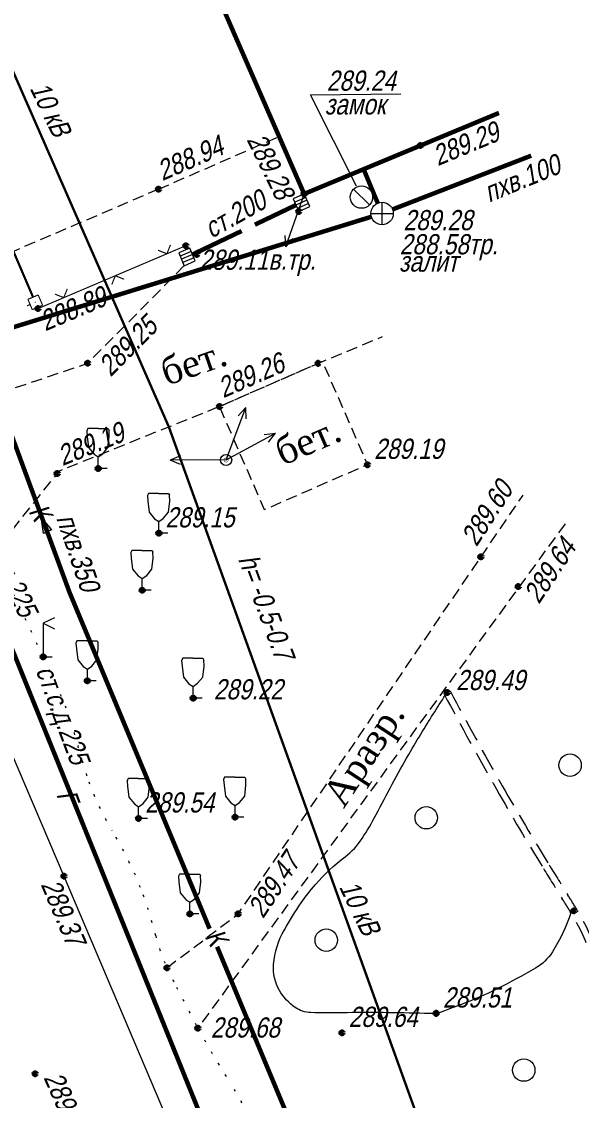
# Model space of a CAD drawing. Header units: metres. Extents: x 5191936 to 10384803, y 4968698 to 9938221.
# Drawn here: x 5192363.9 to 5192388.87, y 4969014.54 to 4969062.66 of the extents above; entities that cross this region are included whole.
import ezdxf

# ---------------------------------------------------------------- set-up
doc = ezdxf.new("R2010")
doc.units = ezdxf.units.M
doc.set_wipeout_variables(frame=1)
for name, pattern in [('71100000a', [1, 0, -1]), ('COMMUN', [6, 5, -1]), ('DASHED', [0.75, 0.5, -0.25]), ('DASHEDX2', [1.5, 1, -0.5])]:
    doc.linetypes.add(name, pattern=pattern)
doc.layers.get('0').update_dxf_attribs({"lineweight": 18})
for name, color, linetype, lineweight in [('31252100', 7, 'Continuous', 18), ('51361800', 7, 'Continuous', 18), ('51361990', 7, 'Continuous', 18), ('51478610', 7, 'Continuous', 18), ('62221000', 7, 'Continuous', 18), ('71100000', 7, 'Continuous', 18), ('71133200', 7, 'Continuous', 18), ('82212100', 7, 'Continuous', 18), ('82323000', 7, 'Continuous', 18), ('Commun', 7, 'Continuous', 18), ('GEO_POINTS', 7, 'Continuous', 18), ('Otm', 7, 'Continuous', 18), ('R_Поверхность7_CNT-MIN', 7, 'Continuous', 18), ('Sit', 7, 'Continuous', 18), ('Text', 7, 'Continuous', 18), ('Text_com', 7, 'Continuous', 18), ('Us_znak', 7, 'Continuous', 18)]:
    doc.layers.add(name, color=color, linetype=linetype, lineweight=lineweight)
doc.styles.add('eskd', font='ESKD1.shx', dxfattribs={"width": 1.2, "oblique": 15})
doc.styles.get("Standard").update_dxf_attribs({"font": 'arial.ttf', "width": 0.8, "oblique": 13, "height": 0.9})
doc.styles.add('style1', font='times.ttf', dxfattribs={"height": 1})
doc.linetypes.add('KABELww_500', pattern='A,0.0001,-0.4,[131,ltypeshp.shx,S=0.4,R=90,X=0.4,Y=-0.4],0.2,[131,ltypeshp.shx,S=0.2,R=90,X=0.4,Y=-0.2],3.6,[131,ltypeshp.shx,S=0.2,R=-90,X=-0.4,Y=0.2],0.2,[131,ltypeshp.shx,S=0.4,R=-90,X=-0.4,Y=0.4],-0.8,4,-0.4', length=9.6001)

# ---------------------------------------------------------------- blocks, each defined once
blk = doc.blocks.new('71133200')
for p, q in [((-0.924145, 3.560442), (-1.024145, 3.360442)), ((-1.024145, 3.360442), (-0.977382, 2.864397)), ((-0.024145, 3.560442), (-0.924145, 3.560442)), ((-0.024145, 3.560442), (0.875855, 3.560442)), ((0.875855, 3.560442), (0.958164, 3.395824)), ((0.975974, 2.864397), (0.958164, 3.395824)), ((-0.977382, 2.864397), (-0.861899, 1.88241)), ((0.861899, 1.88241), (0.975974, 2.864397)), ((-0.861899, 1.88241), (-0.374616, 1.28565)), ((-0.374616, 1.28565), (0, 1.039723)), ((0, 1.039723), (0.401375, 1.321765)), ((0, 0), (0, 1.039723)), ((0.401375, 1.321765), (0.861899, 1.88241)), ((0.8, 0), (0, 0))]:
    blk.add_line(p, q)
at = {"style": 'eskd', "oblique": 14.99997778}
blk.add_attdef('Z', (1.873004, -0.239356), '', height=2, dxfattribs=at)
blk = doc.blocks.new('51478610')
at = {"style": 'eskd', "oblique": 14.99998}
blk.add_attdef('Z', (1.108, -0.778), '', height=2, dxfattribs=at)
at = {"color": 7}
blk.add_wipeout([(0.5, 0.049), (0.481, 0.146), (0.443, 0.237), (0.388, 0.319), (0.319, 0.388), (0.237, 0.443), (0.146, 0.481), (0.049, 0.5), (-0.049, 0.5), (-0.146, 0.481), (-0.237, 0.443), (-0.319, 0.388), (-0.388, 0.319), (-0.443, 0.237), (-0.481, 0.146), (-0.5, 0.049), (-0.5, -0.049), (-0.481, -0.146), (-0.443, -0.237), (-0.388, -0.319), (-0.319, -0.388), (-0.237, -0.443), (-0.146, -0.481), (-0.049, -0.5), (0.049, -0.5), (0.146, -0.481), (0.237, -0.443), (0.319, -0.388), (0.388, -0.319), (0.443, -0.237), (0.481, -0.146), (0.5, -0.049)], dxfattribs=at)
at = {"color": 7, "const_width": 0.375}
blk.add_lwpolyline([(0.013, 0.013, 1), (-0.013, -0.013, 1), (0.013, 0.013)], format="xyb", close=True, dxfattribs=at)
blk.add_circle((0, 0), 0.5)
blk = doc.blocks.new('NAPR')
at = {"layer": 'Us_znak', "color": 0, "linetype": 'Continuous', "lineweight": -2}
for p in [(-0.191, 2.038), (0.189, 2.037)]:
    blk.add_line(p, (0, 2.5), dxfattribs=at)
blk.add_lwpolyline([(0, 0), (0, 2.5)], dxfattribs=at)
blk = doc.blocks.new('51361990a')
at = {"color": 7, "style": 'eskd', "oblique": 15}
for tag, p in [('Z', (1.727, 1.405)), ('Z1', (1.727, -0.995)), ('Z2', (1.727, -3.395))]:
    blk.add_attdef(tag, p, '', height=2, dxfattribs=at)
at = {"color": 7}
blk.add_wipeout([(1.005, 0.104), (0.967, 0.297), (0.891, 0.479), (0.782, 0.643), (0.642, 0.782), (0.479, 0.891), (0.297, 0.967), (0.103, 1.005), (-0.094, 1.005), (-0.287, 0.967), (-0.469, 0.891), (-0.632, 0.782), (-0.772, 0.643), (-0.881, 0.479), (-0.957, 0.297), (-0.995, 0.104), (-0.995, -0.093), (-0.957, -0.287), (-0.881, -0.469), (-0.772, -0.632), (-0.632, -0.772), (-0.469, -0.881), (-0.287, -0.956), (-0.094, -0.995), (0.103, -0.995), (0.297, -0.956), (0.479, -0.881), (0.642, -0.772), (0.782, -0.632), (0.891, -0.469), (0.967, -0.287), (1.005, -0.093)], dxfattribs=at)
blk.add_line((-0.714, 0.7), (0.714, -0.7))
blk.add_circle((0.005, 0.005), 1)
blk = doc.blocks.new('*U48')
at = {"layer": '82323000', "ltscale": 0.5, "flags": 128}
blk.add_lwpolyline([(5192364.632, 4969049.858, 0.05, 0.05, 0), (5192365.782, 4969050.347, 0.05, 0.05, 0), (5192368.083, 4969051.326, 0.05, 0.05, 0), (5192370.383, 4969052.305, 0.05, 0.05, 0), (5192371.229, 4969052.665, 0, 0, 0)], format="xyseb", dxfattribs=at)
at = {"layer": '82323000', "linetype": 'Continuous', "ltscale": 0.5, "const_width": 0.05}
for points in [[(5192370.383, 4969052.305), (5192370.542, 4969052.699)], [(5192369.99, 4969052.464), (5192370.383, 4969052.305)], [(5192368.083, 4969051.326), (5192367.924, 4969050.933)], [(5192368.476, 4969051.168), (5192368.083, 4969051.326)], [(5192365.782, 4969050.347), (5192365.941, 4969050.741)], [(5192365.389, 4969050.506), (5192365.782, 4969050.347)]]:
    blk.add_lwpolyline(points, dxfattribs=at)
blk = doc.blocks.new('*U63')
at = {"layer": '82212100', "linetype": 'Continuous', "ltscale": 0.5}
blk.add_hatch(color=256, dxfattribs=at).paths.add_polyline_path([(5192364.521, 4969050.118, 1), (5192364.501, 4969050.164, 1)], flags=0)
for points, const_width in [([(5192363.428, 4969052.668), (5192364.413, 4969050.37)], 0.1), ([(5192364.183, 4969050.272), (5192364.642, 4969050.469)], 0.05), ([(5192364.38, 4969049.812), (5192364.183, 4969050.272)], 0.05), ([(5192364.642, 4969050.469), (5192364.839, 4969050.009)], 0.05), ([(5192364.281, 4969050.042), (5192364.143, 4969049.983)], 0.05), ([(5192364.839, 4969050.009), (5192364.38, 4969049.812)], 0.05)]:
    blk.add_lwpolyline(points, dxfattribs=dict(at, const_width=const_width))
at = {"layer": '82212100', "ltscale": 0.5}
blk.add_lwpolyline([(5192364.61, 4969049.911, 0.1, 0.1, 0), (5192364.632, 4969049.858, 0.1, 0.1, 0), (5192364.483, 4969049.869, 0, 0, 0)], format="xyseb", dxfattribs=at)
blk = doc.blocks.new('31252100a')
blk.add_circle((0, 0), 1)
blk = doc.blocks.new('62221000')
at = {"linetype": 'Continuous'}
for points in [[(1, 3.5), (0, 3), (1, 2.5)], [(0, 3), (0, 0), (0.8, 0)]]:
    blk.add_lwpolyline(points, dxfattribs=at)
at = {"style": 'eskd', "oblique": 14.99997778}
blk.add_attdef('Z', (1.778249, -0.193057), '', height=2, dxfattribs=at)
blk = doc.blocks.new('A$C52264BE2')
at = {"layer": 'Sit'}
h = blk.add_hatch(color=32, dxfattribs=at)
h.dxf.hatch_style = 1
h.paths.add_polyline_path([(0, 0.374), (0.714, 0.443), (0.15, 0)])
at = {"layer": 'Sit', "color": 32, "elevation": 285.308}
blk.add_lwpolyline([(0, 0.374), (0.714, 0.443), (0.15, 0), (0, 0.374)], dxfattribs=at)
blk = doc.blocks.new('51361800a')
at = {"style": 'eskd', "oblique": 15}
for tag, p in [('Z', (1.722, 1.4)), ('Z1', (1.722, -1)), ('Z2', (1.722, -3.4))]:
    blk.add_attdef(tag, p, '', height=2, dxfattribs=at)
at = {"color": 7}
blk.add_wipeout([(-0.098, 1), (-0.292, 0.962), (-0.474, 0.886), (-0.637, 0.777), (-0.777, 0.637), (-0.886, 0.474), (-0.962, 0.292), (-1, 0.098), (-1, -0.098), (-0.962, -0.292), (-0.886, -0.474), (-0.777, -0.637), (-0.637, -0.777), (-0.474, -0.886), (-0.292, -0.962), (-0.098, -1), (0.098, -1), (0.292, -0.962), (0.474, -0.886), (0.637, -0.777), (0.777, -0.637), (0.886, -0.474), (0.962, -0.292), (1, -0.098), (1, 0.098), (0.962, 0.292), (0.886, 0.474), (0.777, 0.637), (0.637, 0.777), (0.474, 0.886), (0.292, 0.962), (0.098, 1)], dxfattribs=at)
for p, q in [((0, -1), (0, 1)), ((-1, 0), (1, 0))]:
    blk.add_line(p, q)
blk.add_circle((0, 0), 1)

msp = doc.modelspace()

# ---------------------------------------------------------------- linework, layer by layer
at = {"layer": '71100000', "linetype": '71100000a', "ltscale": 0.5, "elevation": 288.208, "flags": 128}
msp.add_lwpolyline([(5192364.865, 4969034.323), (5192362.677, 4969038.976)], dxfattribs=at)
at = {"layer": '71100000', "linetype": '71100000a', "ltscale": 0.5}
msp.add_lwpolyline([(5192364.865, 4969034.323, -0.014553), (5192365.68, 4969032.559, -0.024272), (5192366.085, 4969031.467, -0.010189), (5192366.606, 4969029.697, 0.019093), (5192366.901, 4969028.757, 0.051467), (5192367.938, 4969026.583, -0.043496), (5192369.205, 4969024.033, -0.033797), (5192369.883, 4969021.89, 0.050241), (5192370.387, 4969020.462, 0.008447), (5192370.816, 4969019.588, 0.004009), (5192371.767, 4969017.768, 0.02193), (5192373.242, 4969015.27, -0.040446), (5192373.992, 4969013.885, -0.039251)], format="xyb", dxfattribs=at)
at = {"layer": 'Commun', "color": 1, "linetype": 'KABELww_500', "lineweight": 30, "elevation": 289.986, "flags": 128}
msp.add_lwpolyline([(5192382.466, 4969011.289), (5192370.473, 4969044.589), (5192358.264, 4969072.423), (5192342.751, 4969108.924), (5192335.712, 4969126.684)], dxfattribs=at)
at = {"layer": 'Commun', "color": 4, "linetype": 'COMMUN', "ltscale": 0.7, "const_width": 0.2, "elevation": 287.906, "flags": 128}
msp.add_lwpolyline([(5192341.493, 4969089.082), (5192372.739, 4969011.765)], dxfattribs=at)
at = {"layer": 'Commun', "color": 32, "linetype": 'COMMUN', "ltscale": 0.7, "const_width": 0.2, "elevation": 289.283, "flags": 128}
for points in [[(5192379.98, 4969054.102), (5192386.635, 4969056.68)], [(5192379.98, 4969054.102), (5192379.159, 4969056.077)], [(5192379.98, 4969054.102), (5192362.347, 4969048.663)], [(5192362.036, 4969048.065), (5192366.039, 4969037.206), (5192372.288, 4969022.202)], [(5192372.623, 4969021.398), (5192390.689, 4968978.02)]]:
    msp.add_lwpolyline(points, dxfattribs=at)
at = {"layer": 'GEO_POINTS', "lineweight": 60}
for centre in [(5192381.69, 4969057.129, 289.294), (5192370.011, 4969055.185, 288.941), (5192376.506, 4969054.975, 289.277), (5192379.069, 4969054.823, 289.239), (5192376.264, 4969054.196, 289.284), (5192379.989, 4969054.093, 289.283), (5192371.229, 4969052.665, 289.29), (5192371.718, 4969052.278, 289.113), (5192364.632, 4969049.858, 288.887), (5192366.849, 4969047.421, 289.249), (5192377.124, 4969047.418, 288.715), (5192372.728, 4969045.497, 289.257), (5192373.025, 4969043.108, 289.185), (5192379.332, 4969042.897, 289.187), (5192365.492, 4969042.504, 289.193), (5192367.322, 4969042.725, 289.23), (5192370.023, 4969039.839, 289.152), (5192384.388, 4969038.793, 289.605), (5192369.284, 4969037.295, 288.105), (5192386.048, 4969037.459, 289.636), (5192364.865, 4969034.323, 288.208), (5192366.834, 4969033.257, 289.446), (5192371.553, 4969032.486, 289.222), (5192382.881, 4969032.739, 289.492), (5192369.119, 4969027.124, 289.544), (5192373.422, 4969027.175, 289.344), (5192365.791, 4969024.548, 289.374), (5192371.408, 4969022.86, 289.418), (5192373.563, 4969022.863, 289.468), (5192388.53, 4969022.994, 289.525), (5192370.387, 4969020.462, 289.602), (5192382.399, 4969018.428, 289.507), (5192371.767, 4969017.768, 289.68), (5192378.193, 4969017.562, 289.642), (5192364.51, 4969015.735, 289.599)]:
    msp.add_circle(centre, 0.06, dxfattribs=at)
at = {"layer": 'R_Поверхность7_CNT-MIN', "color": 32}
msp.add_lwpolyline([(5192388.402, 4969022.917, -0.063809), (5192387.577, 4969021.165, -0.119928), (5192386.826, 4969020.445, -0.014779), (5192385.137, 4969019.53, -0.021627), (5192383.94, 4969018.991, -0.007602), (5192382.541, 4969018.456, -0.078909), (5192382.399, 4969018.428, -0.015164), (5192381.875, 4969018.426, 0.004318), (5192380.036, 4969018.458, 0.004964), (5192378.192, 4969018.455, -0.006625), (5192376.81, 4969018.458, -0.15111), (5192376.1, 4969018.689, -0.108301), (5192375.404, 4969019.451, -0.15258), (5192375.144, 4969020.606, -0.109914), (5192375.625, 4969022.159, -0.020799), (5192376.372, 4969023.349, -0.028224), (5192377.006, 4969024.168, -0.050663), (5192378.334, 4969025.415, 0.083906), (5192379.087, 4969026.222, 0.026771), (5192379.715, 4969027.297, -0.010939), (5192381.169, 4969029.971, -0.00858), (5192381.787, 4969031.01, -0.005071), (5192382.881, 4969032.739)], format="xyb", dxfattribs=at)
at = {"layer": 'Sit', "const_width": 0.2, "elevation": 288.481, "flags": 128}
msp.add_lwpolyline([(5192353.039, 4969109.207), (5192369.79, 4969070.352), (5192376.506, 4969054.975), (5192385.196, 4969058.586)], dxfattribs=at)
at = {"layer": 'Sit', "flags": 128}
for points, elevation in [([(5192378.835, 4969055.315), (5192376.787, 4969059.398), (5192380.813, 4969059.436)], 289.239), ([(5192376.574, 4969054.818), (5192376.085, 4969054.605)], 288.481), ([(5192376.629, 4969054.692), (5192376.14, 4969054.478)], 288.481), ([(5192376.694, 4969054.543), (5192376.205, 4969054.33)], 288.481), ([(5192371.462, 4969052.41), (5192370.973, 4969052.197)], 289.282), ([(5192371.523, 4969052.271), (5192371.034, 4969052.057)], 289.282), ([(5192371.586, 4969052.125), (5192371.098, 4969051.912)], 289.282), ([(5192357.012, 4969045.085), (5192360.686, 4969036.481), (5192365.791, 4969024.548), (5192376.42, 4968999.523), (5192384.361, 4968980.775), (5192390.592, 4968966.074), (5192395.43, 4968954.653), (5192400.395, 4968943.125), (5192407.902, 4968925.402), (5192412.241, 4968915.107)], 287.59)]:
    msp.add_lwpolyline(points, dxfattribs=dict(at, elevation=elevation))
at = {"layer": 'Sit', "linetype": 'DASHED', "flags": 128}
for points, elevation in [([(5192370.011, 4969055.185), (5192375.388, 4969057.533)], 288.941), ([(5192370.011, 4969055.185), (5192363.538, 4969052.412)], 288.941), ([(5192357.012, 4969045.085), (5192361.214, 4969045.757), (5192362.876, 4969046.076), (5192366.849, 4969047.421), (5192371.158, 4969051.774)], 287.59), ([(5192360.686, 4969036.481), (5192365.585, 4969042.622), (5192372.728, 4969045.497), (5192377.124, 4969047.418), (5192379.999, 4969048.61)], 287.59), ([(5192370.387, 4969020.462), (5192373.563, 4969022.863), (5192386.272, 4969041.544)], 289.602), ([(5192388.144, 4969040.264), (5192371.767, 4969017.768)], 289.636)]:
    msp.add_lwpolyline(points, dxfattribs=dict(at, elevation=elevation))
at = {"layer": 'Sit', "flags": 128}
for points, elevation in [([(5192376.506, 4969054.975), (5192376.017, 4969054.761), (5192376.264, 4969054.196), (5192376.753, 4969054.409)], 288.481), ([(5192371.399, 4969052.554), (5192370.91, 4969052.34), (5192371.158, 4969051.774), (5192371.646, 4969051.988)], 289.282)]:
    msp.add_lwpolyline(points, close=True, dxfattribs=dict(at, elevation=elevation))
at = {"layer": 'Sit', "linetype": 'COMMUN', "ltscale": 0.7, "const_width": 0.2, "elevation": 289.282, "flags": 128}
for points in [[(5192374.306, 4969053.602), (5192376.14, 4969054.478)], [(5192371.523, 4969052.271), (5192373.717, 4969053.32)]]:
    msp.add_lwpolyline(points, dxfattribs=at)
at = {"layer": 'Sit', "linetype": 'DASHED', "elevation": 287.59, "flags": 128}
msp.add_lwpolyline([(5192372.728, 4969045.497), (5192377.32, 4969047.503), (5192379.332, 4969042.897), (5192374.74, 4969040.891)], close=True, dxfattribs=at)
at = {"layer": 'Sit', "linetype": 'DASHEDX2'}
for points in [[(5192382.749, 4969032.669, 0.007412), (5192385.081, 4969028.429, 0.008722), (5192387.179, 4969024.89, 0.001961), (5192388.021, 4969023.536, -0.004281), (5192388.402, 4969022.917, -0.104265), (5192389.874, 4969018.693, 0.059888), (5192391.802, 4969011.059, 0.036223), (5192393.395, 4969007.67, -0.039859), (5192394.803, 4969004.617, -0.143981), (5192395.252, 4968997.874, 0.131018), (5192395.562, 4968990.31, 0.007018), (5192396.559, 4968987.256, 0.034867), (5192396.819, 4968986.641, 0.009275), (5192397.633, 4968985.105, -0.008028), (5192398.573, 4968983.344, -0.012289), (5192401.567, 4968977.137, 0.011484), (5192404.767, 4968970.476, 0.022527), (5192408.457, 4968963.968, -0.019232), (5192412.816, 4968956.398, -0.010593), (5192413.257, 4968955.514, -0.001501), (5192416.236, 4968949.164, -0.041545), (5192418.685, 4968942.509, -0.029346), (5192420.788, 4968932.684, -0.029346)], [(5192383.014, 4969032.809, 0.007412), (5192385.341, 4969028.577, 0.008722), (5192387.434, 4969025.047, 0.001961), (5192388.275, 4969023.695, -0.004281), (5192388.659, 4969023.072, -0.104265), (5192390.172, 4969018.732, 0.059888), (5192392.082, 4969011.167, 0.036223), (5192393.657, 4969007.817, -0.039859), (5192395.085, 4969004.721, -0.143981), (5192395.545, 4968997.809, 0.131018), (5192395.849, 4968990.399, 0.007018), (5192396.843, 4968987.353, 0.034867), (5192397.086, 4968986.777, 0.009275), (5192397.896, 4968985.251, -0.008028), (5192398.84, 4968983.481, -0.012289), (5192401.841, 4968977.26, 0.011484), (5192405.034, 4968970.612, 0.022527), (5192408.712, 4968964.128, -0.019232), (5192413.082, 4968956.538, -0.010593), (5192413.528, 4968955.643, -0.001501), (5192416.508, 4968949.291, -0.041545), (5192418.974, 4968942.589, -0.029346), (5192421.084, 4968932.729, -0.029346)]]:
    msp.add_lwpolyline(points, format="xyb", dxfattribs=at)

# ---------------------------------------------------------------- block references
at = {"layer": '31252100', "color": 7, "xscale": 0.5, "yscale": 0.5, "zscale": 0.5}
for p in [(5192388.367, 4969029.497), (5192381.953, 4969027.152), (5192377.493, 4969021.691), (5192386.301, 4969015.896)]:
    msp.add_blockref('31252100a', p, dxfattribs=at)
at = {"layer": '62221000', "color": 7, "xscale": 0.5, "yscale": 0.5, "zscale": 0.5}
msp.add_blockref('62221000', (5192364.865, 4969034.323, 288.208), dxfattribs=at)
at = {"layer": '71133200', "color": 7, "xscale": 0.5, "yscale": 0.5, "zscale": 0.5}
for p in [(5192367.322, 4969042.725, 289.23), (5192370.023, 4969039.839, 289.152), (5192369.284, 4969037.295, 288.105), (5192366.834, 4969033.257, 289.446), (5192371.553, 4969032.486, 289.222), (5192369.119, 4969027.124, 289.544), (5192373.422, 4969027.175, 289.344), (5192371.408, 4969022.86, 289.418)]:
    msp.add_blockref('71133200', p, dxfattribs=at)
at = {"layer": '82212100', "color": 7}
msp.add_blockref('*U63', (0, 0), dxfattribs=at)
at = {"layer": '82323000', "color": 7}
msp.add_blockref('*U48', (0, 0), dxfattribs=at)
at = {"layer": 'Sit', "color": 7, "linetype": 'Continuous', "rotation": 160.4537178631002}
msp.add_blockref('NAPR', (5192376.506, 4969054.975, 288.481), dxfattribs=at)
at = {"layer": 'Sit', "color": 7, "rotation": 92.45529762156063}
msp.add_blockref('A$C52264BE2', (5192365.247, 4969039.843, -285.308), dxfattribs=at)

# ---------------------------------------------------------------- texts
at = {"layer": 'Otm', "oblique": 13, "width": 0.8}
for s, p in [('289.24', (5192377.515, 4969059.577, 289.239)), ('289.11в.тр.', (5192371.833, 4969051.589, 289.283)), ('289.19', (5192379.632, 4969043.157, 289.187)), ('289.15', (5192370.323, 4969040.099, 289.152)), ('289.22', (5192372.478, 4969032.431, 289.222)), ('289.49', (5192383.288, 4969032.844, 289.492)), ('289.54', (5192369.419, 4969027.384, 289.544)), ('289.51', (5192382.699, 4969018.688, 289.507)), ('289.64', (5192378.493, 4969017.822, 289.642)), ('289.68', (5192372.346, 4969017.346, 289.68))]:
    msp.add_text(s, height=0.9, dxfattribs=at).set_placement(p)
for s, rotation, p in [('289.29', 22.5633, (5192382.466, 4969056.209, 289.294)), ('288.94', 23.5911, (5192370.182, 4969055.544, 288.941)), ('289.28', 296.1167, (5192373.928, 4969057.399, 289.277)), ('288.89', 23.0537, (5192364.954, 4969048.839, 288.887)), ('289.25', 45.2705, (5192367.871, 4969046.785, 289.249)), ('289.26', 23.5981, (5192372.898, 4969045.856, 289.257)), ('289.19', 21.9314, (5192365.723, 4969042.831, 289.193)), ('289.60', 57.0015, (5192384.191, 4969039.201, 289.605)), ('289.64', 56.3281, (5192386.976, 4969036.645, 289.636)), ('289.47', 56.3743, (5192374.67, 4969022.618, 289.468)), ('289.37', 293.0129, (5192364.746, 4969024.175, 289.374)), ('289.60', 293.9105, (5192364.869, 4969015.566, 289.599))]:
    msp.add_text(s, height=0.9, rotation=rotation, dxfattribs=at).set_placement(p)
at = {"layer": 'Text', "style": 'style1'}
for s, rotation, p in [('бет.', 19.0064, (5192370.365, 4969046.407)), ('бет.', 23.3689, (5192375.545, 4969042.835)), ('Аразр.', 56.8849, (5192378.273, 4969027.528, -579.585))]:
    msp.add_text(s, height=1.2, rotation=rotation, dxfattribs=at).set_placement(p)
at = {"layer": 'Text_com', "color": 1, "oblique": 13, "width": 0.8}
for s, rotation, p in [('10 кВ ', 295.6548, (5192364.248, 4969059.693, 568.007)), ('h= -0.5-0.7', 290.2853, (5192373.552, 4969038.69, 568.007)), ('10 кВ ', 295.6548, (5192378.048, 4969024.073, 568.007))]:
    msp.add_text(s, height=0.9, rotation=rotation, dxfattribs=at).set_placement(p)
at = {"layer": 'Text_com', "oblique": 13, "width": 0.8}
for s, p in [('замок', (5192377.426, 4969058.517, 289.283)), ('289.28', (5192380.937, 4969053.356, 289.283)), ('288.58тр.', (5192380.768, 4969052.28, 289.283)), ('залит', (5192380.738, 4969051.509, 289.283))]:
    msp.add_text(s, height=0.9, dxfattribs=at).set_placement(p)
for s, rotation, p in [('пхв.100', 22.3134, (5192384.755, 4969054.583, 858.542)), ('ст.200', 29.4695, (5192372.368, 4969052.967, 858.542)), ('ПХВ.с.д.225', 296.1628, (5192361.333, 4969041.11, 856.215)), ('К', 300.3586, (5192364.189, 4969040.819, 286.771)), ('пхв.350', 288.6048, (5192365.438, 4969040.519, 569.543)), ('ст.с.д.225', 290.4208, (5192364.522, 4969033.733, 856.215)), ('Г', 290.4382, (5192365.44, 4969028.199, 282.899)), ('К', 300.3586, (5192372.042, 4969021.863, 286.771))]:
    msp.add_text(s, height=0.9, rotation=rotation, dxfattribs=at).set_placement(p)

# ---------------------------------------------------------------- next in the draw order: block references
at = {"layer": '51361990', "color": 7, "xscale": 0.5, "yscale": 0.5, "zscale": 0.5}
msp.add_blockref('51361990a', (5192379.059, 4969054.832, 289.239), dxfattribs=at)
at = {"layer": '51478610', "color": 7, "xscale": 0.5, "yscale": 0.5, "zscale": 0.5}
msp.add_blockref('51478610', (5192373.025, 4969043.108, 289.185), dxfattribs=at)

# ---------------------------------------------------------------- next in the draw order: block references
at = {"layer": '51361800', "color": 7, "xscale": 0.5, "yscale": 0.5, "zscale": 0.5}
msp.add_blockref('51361800a', (5192379.98, 4969054.102, 289.283), dxfattribs=at)
at = {"layer": 'Sit', "color": 7, "linetype": 'Continuous'}
for rotation in [339.2990695066633, 90.28804127817497]:
    msp.add_blockref('NAPR', (5192373.025, 4969043.108, 289.185), dxfattribs=dict(at, rotation=rotation))
at = {"layer": 'Sit', "color": 7, "linetype": 'Continuous', "xscale": -1, "rotation": 298.4004378893628}
msp.add_blockref('NAPR', (5192373.025, 4969043.108, 289.185), dxfattribs=at)

doc.saveas('drawing.dxf')
